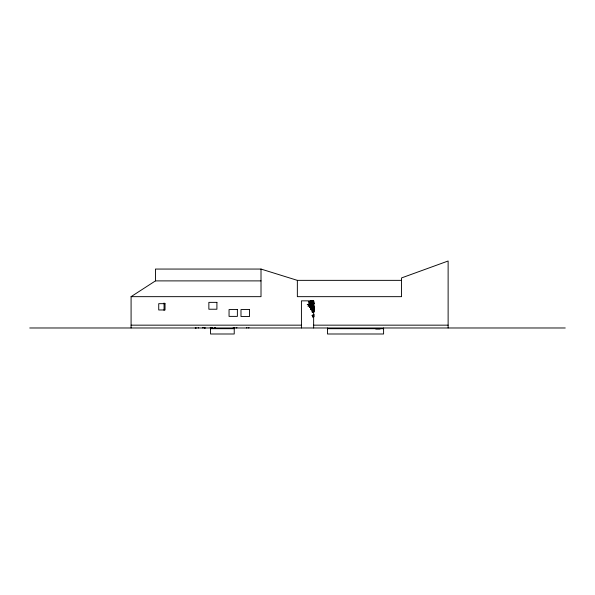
<?xml version="1.0" encoding="UTF-8"?>
<svg xmlns="http://www.w3.org/2000/svg" width="595" height="595" viewBox="0 0 595 595"><rect width="100%" height="100%" fill="white"/><g stroke="black" fill="none" stroke-linecap="round" stroke-linejoin="round"><path stroke-width="0.89" d="M312.576 308.024L311.17 308.195L309.623 307.34L311.698 307.384L312.576 308.024L311.289 308.597L310.709 309.69L312.576 308.024L312.479 306.626L312.955 307.593L311.587 305.815L312.576 308.024L314.101 308.701M313.87 305.607L313.736 306.574L312.739 307.273L309.988 307.273L311.944 306.618M313.654 317.083L313.907 316.317M312.717 305.607L313.171 304.29L313.26 305.607M312.881 311.497L313.208 310.59M311.319 300.817L310.828 301.985L311.817 301.04M312.464 300.817L311.973 301.985L312.963 301.04M310.612 302.61L310.181 303.621L311.051 302.803M313.446 311.282L311.765 311.125L313.491 311.282L312.873 312.516L313.483 310.813L312.985 309.973L313.491 311.282L312.263 312.516L313.491 311.282L312.516 309.973L313.439 310.813M198.685 327.548L198.433 327.979L198.18 327.548M203.155 327.548L202.902 327.979L202.65 327.548M210.727 327.548L210.466 327.979L210.213 327.548M215.197 327.548L214.944 327.979L214.683 327.548M234.884 327.548L234.631 327.979L234.371 327.548M236.914 327.548L236.661 327.979L236.408 327.548M246.918 327.548L246.665 327.979L246.412 327.548M248.955 327.548L248.703 327.979L248.442 327.548M311.698 307.236L309.794 307.079L311.698 307.236L310.828 305.927L311.698 307.236L310.754 308.47L311.698 307.236L313.223 307.667L313.922 308.671L313.253 309.192M312.263 307.756L310.583 307.548L311.505 308.084L312.263 307.756L312.048 305.986L312.851 307.236L311.899 308.47L312.851 307.236L311.981 305.927L312.263 307.756L310.694 309.437L311.103 308.418L312.263 307.756L313.602 308.344L311.579 308.961L313.602 308.344M312.353 301.152L312.36 301.881L310.523 303.814L311.007 302.647L312.36 301.881L313.929 302.334M310.85 304.625L308.374 304.417L309.735 304.952L310.85 304.625L310.032 302.855L310.85 304.625L309.214 306.299L309.645 305.287L310.85 304.625L312.829 305.213L313.736 306.574L311.133 307.273M313.253 309.088L312.643 309.705L313.937 309.088L312.167 309.192L313.922 308.671M313.944 306.693L313.32 307.303L313.602 308.217L312.13 308.671L313.602 308.217L313.751 307.526L312.844 306.626L313.327 307.303L313.625 306.551L312.881 306.953L313.833 306.782M314.063 311.914L313.409 312.516L313.431 311.252M311.594 307.273L312.591 306.574L313.119 307.377M313.282 303.279L312.382 303.896L313.617 303.658M313.26 316.726L313.989 316.228M313.029 304.134L314.101 303.413L311.877 304.134L314.153 303.413M313.275 308.671L313.974 308.217M131.086 327.979L131.086 296.66L155.444 280.892L261.012 280.892M313.684 308.344L312.725 308.961L313.959 308.723M313.572 307.667L312.858 308.121L313.781 307.95M313.149 312.167L313.959 311.713M313.297 302.558L312.025 303.264L313.662 302.996M313.587 300.728L312.316 301.442L313.959 301.174M312.561 302.535L311.445 303.145L313.796 302.535L312.479 302.141M313.706 302.535L312.598 303.145L314.026 302.914M311.587 305.213L310.478 305.823L312.829 305.213L310.441 305.213L309.333 305.823L311.683 305.213L310.367 304.818M312.918 310.345L314.115 309.794M313.565 302.558L310.873 303.264L313.565 302.558L311.996 302.111M313.558 308.842L312.286 309.37L313.833 309.333M313.691 309.75L312.085 310.404L313.401 310.404M314.063 303.941L312.107 304.595L313.714 304.595M313.9 304.179L311.639 304.938L313.498 304.938M312.36 301.881L311.029 302.26L309.415 301.643L311.423 301.382L312.36 301.881L311.654 300.52M314.071 305.748L313.134 305.912L313.885 306.306M401.551 280.357L297.351 280.357L261.012 269.059L155.444 269.059L155.444 280.892M131.086 296.66L261.012 296.66L261.012 269.059M131.086 325.16L301.427 325.16M313.639 325.16L448.124 325.16M195.301 327.882L196.038 327.882M204.368 327.882L205.104 327.882M29.75 327.979L565.25 327.979M195.301 328.076L196.038 328.076M204.368 328.076L205.104 328.076M210.541 328.693L234.229 328.693M327.488 328.693L383.596 328.693M375.735 328.998L380.071 328.998M314.286 314.8L313.401 314.777L314.063 315.32M313.082 310.293L311.802 309.824L314.138 310.01M310.702 302.275L309.348 301.739L311.825 301.948L311.817 301.315M313.007 307.035L314.071 307.511M313.141 308.433L313.803 309.482M313.186 300.936L313.803 301.985M310.501 300.52L311.215 301.881L309.378 303.814L309.854 302.647L311.215 301.881L311.2 301.152M312.427 300.765L312.97 301.948L311.334 303.621L311.758 302.61L312.97 301.948L312.963 301.315M311.274 300.765L311.825 301.948M313.625 306.626L313.818 307.28M313.669 306.938L313.84 307.853M448.124 327.979L448.124 261.004L401.551 277.925L401.551 296.66L297.351 296.66L297.351 280.357M383.596 327.979L383.596 333.996L327.488 333.996L327.488 327.979M313.639 327.979L313.639 300.847L301.427 300.847L301.427 327.979M234.229 327.979L234.229 333.996L210.541 333.996L210.541 327.979M233.679 327.436L233.679 327.979M233.27 327.436L233.27 327.979M212.199 327.436L212.199 327.979M211.79 327.436L211.79 327.979M164.064 302.981L164.064 310.389M313.379 307.979L313.253 306.931L313.379 307.979M311.363 304.841L310.88 303.8L311.363 304.841M312.509 304.841L312.033 303.8L312.509 304.841M313.483 302.163L313 301.122L313.483 302.163M313.193 302.134L312.568 300.929L313.193 302.134M313.818 307.295L313.721 308.024L311.854 309.69L312.442 308.597L313.721 308.024L312.739 305.815L313.818 307.295M313.535 308.894L313.431 309.638L313.818 307.935L312.918 307.102L313.833 308.403L313.535 308.894M312.323 305.019L312.174 305.956L310.263 306.574L312.174 305.956L311.416 303.807L312.323 305.019M313.468 305.019L313.32 305.956L311.408 306.574L313.32 305.956L312.561 303.807L313.468 305.019M313.32 310.597L313.156 311.349L313.773 309.645L312.858 308.805L313.781 310.114L313.32 310.597M312.754 316.317L312.509 317.083L313.61 315.767L313.156 314.42L313.61 315.767L312.754 316.317M312.256 308.418L311.839 309.437L313.409 307.756L313.193 305.986L313.409 307.756L312.256 308.418M312.479 306.551L312.167 307.303L313.357 306.068L313.119 304.759L313.357 306.068L312.479 306.551M308.493 305.287L308.069 306.299L309.705 304.625L308.887 302.855L309.705 304.625L308.493 305.287M312.42 307.667L311.706 308.121L313.223 307.667L312.42 307.667M313.409 307.756L312.65 308.084L311.728 307.548L313.409 307.756M313.357 306.068L311.988 305.912L313.357 306.068M313.61 315.767L312.085 315.633L313.61 315.767M313.833 308.403L312.368 308.255L313.833 308.403M313.781 310.114L312.1 309.958L313.781 310.114M312.97 301.948L311.854 302.275L310.493 301.739L312.97 301.948M309.705 304.625L308.589 304.952L307.228 304.417L309.705 304.625M311.215 301.881L309.883 302.26L308.262 301.643L310.278 301.382L311.215 301.881M312.851 307.236L310.94 307.079L312.851 307.236M314.071 310.962L312.955 311.125L313.855 311.52L312.911 311.125L314.093 310.962M313.721 308.024L312.323 308.195L310.769 307.34L312.851 307.384L313.721 308.024M216.907 302.364L208.86 302.364L208.86 309.229L216.907 309.229L216.907 302.364M165.031 303.673L158.731 303.673L158.731 309.973L165.031 309.973L165.031 303.673M237.383 309.564L229.053 309.564L229.053 316.384L237.383 316.384L237.383 309.564M249.513 309.556L240.99 309.556L240.99 316.518L249.513 316.518L249.513 309.556"/></g></svg>
